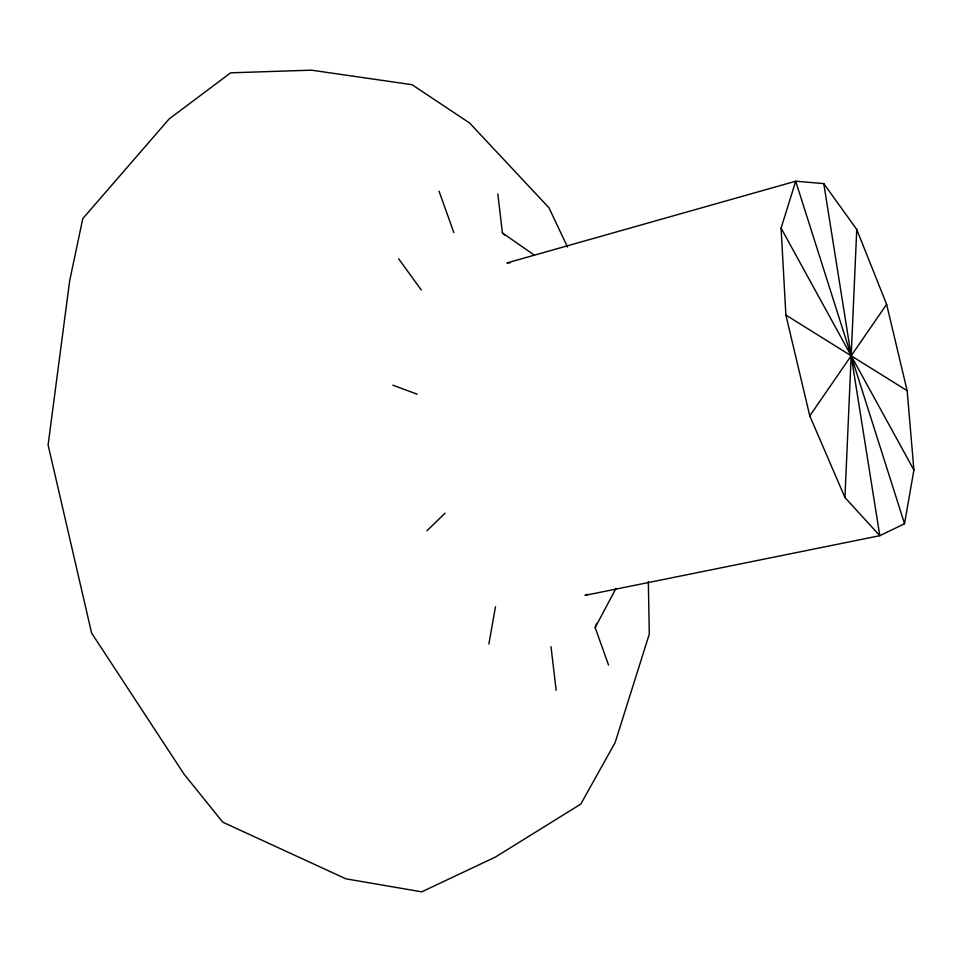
<?xml version="1.0" encoding="UTF-8"?>
<svg xmlns="http://www.w3.org/2000/svg" width="962" height="962" viewBox="0 0 962 962"><rect width="100%" height="100%" fill="white"/><g stroke="black" fill="none" stroke-linecap="round" stroke-linejoin="round"><path stroke-width="1.44" d="M856.745 229.449L886.627 304.353L907.154 390.704L913.9 469.997L904.533 523.725L879.809 535.702L844.937 497.51L856.745 229.449L823.773 183.598L795.706 181.205L506.914 262.939L509.896 262.866M488.864 644.035L495.49 606.697M844.937 497.51L809.776 415.861L785.882 315.055L781.084 228.138L795.706 181.205L904.533 523.725M608.561 665.055L595.153 627.561L596.62 623.34M595.153 627.561L616.017 588.371M809.776 415.861L886.627 304.353M426.924 530.771L445.045 513.179M587.794 594.288L585.028 595.37L879.809 535.702L823.773 183.598M392.869 385.197L417.195 394.204M785.882 315.055L907.154 390.704M497.823 193.927L502.417 232.936L534.415 255.219M502.417 232.936L504.509 235.065M398.629 258.778L421.296 290.031M781.084 228.138L913.9 469.997M567.532 247.03L548.953 207.744L469.564 122.98L412.025 84.692L311.447 70.166L230.664 72.823L169.071 119.023L82.78 218.639L69.661 280.82L48.1 444.961L91.606 633.044L183.958 774.025L222.775 822.185L345.935 878.835L421.741 891.834L495.49 857.022L580.795 804.088L615.139 742.568L649.302 634.054L648.328 581.529M439.033 191.173L453.848 232.576M551.01 646.668L556.144 690.331"/></g></svg>
